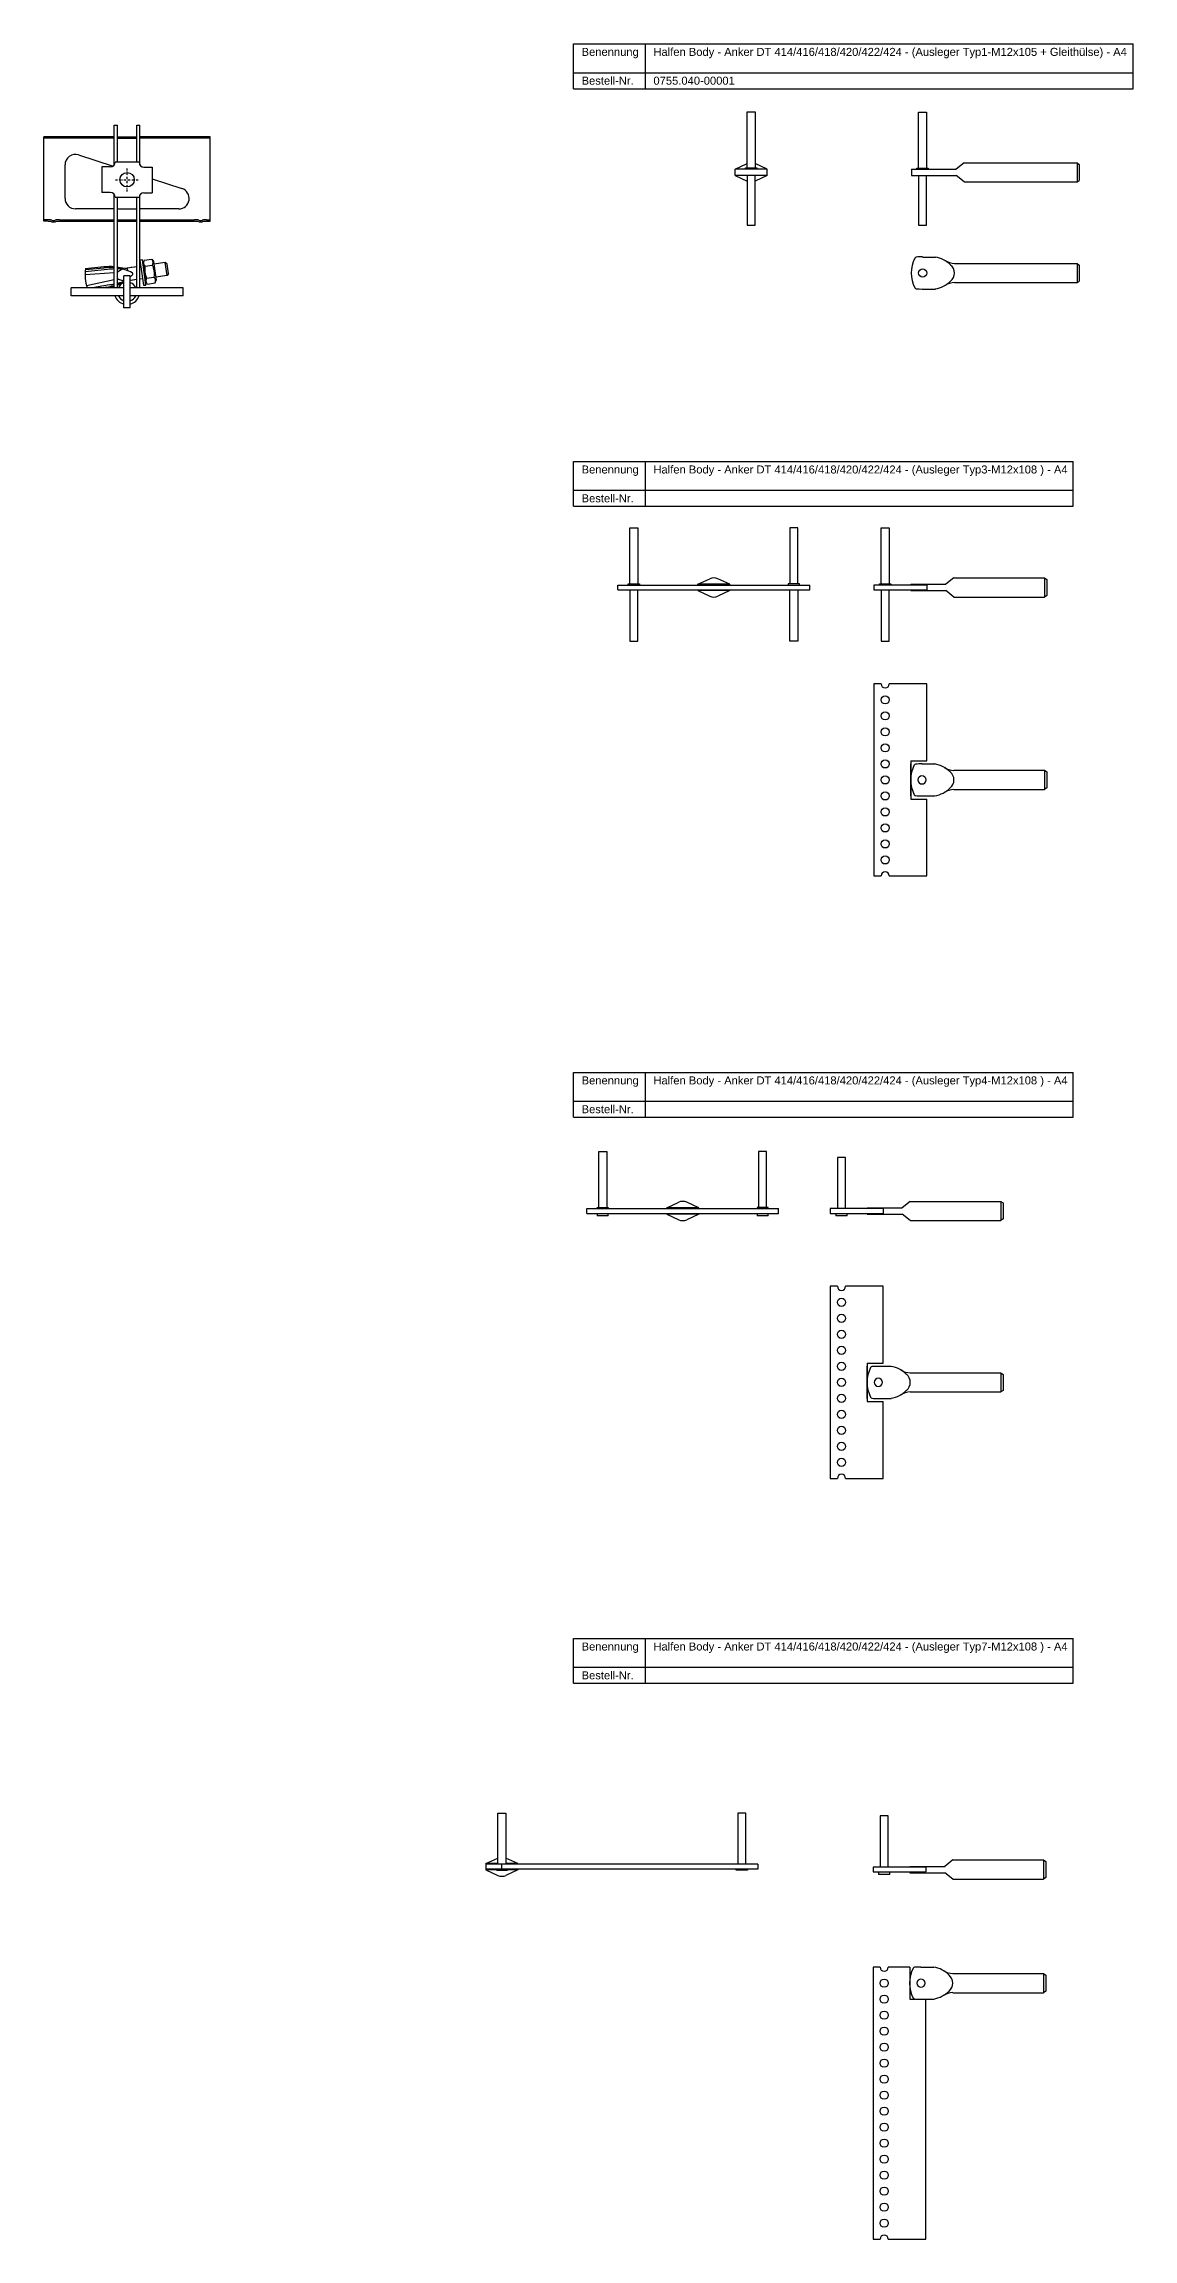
# Model space of a CAD drawing. Header units: millimetres. Extents: x 1273 to 2652, y -1202 to 170.
# Drawn here: x 1971 to 2652, y -1202 to 170 of the extents above; entities that cross this region are included whole.
import ezdxf

# ---------------------------------------------------------------- set-up
doc = ezdxf.new("R2010")
doc.units = ezdxf.units.MM
doc.header["$LTSCALE"] = 10
doc.linetypes.add('STRICHPUNKT2', pattern=[0.5, 0.25, -0.125, 0, -0.125])
doc.layers.add('HALFEN', color=2, linetype='Continuous')
doc.styles.add('ARIAL50', font='ARIAL.TTF', dxfattribs={"height": 5})

msp = doc.modelspace()

# ---------------------------------------------------------------- linework, layer by layer
at = {"layer": 'HALFEN'}
for p, q in [((2301.9, 170.3), (2651.7, 170.3)), ((2301.9, 142.3), (2301.9, 170.3)), ((2346.8, 142.3), (2346.8, 170.3)), ((2651.7, 142.3), (2651.7, 170.3)), ((2301.9, 152.3), (2651.7, 152.3)), ((2301.9, 142.3), (2651.7, 142.3)), ((2410.4, 92.8), (2410.4, 127.8)), ((2410.4, 127.8), (2415.4, 127.8)), ((2415.4, 127.8), (2415.4, 92.8)), ((2517.6, 92.7), (2517.6, 127.7)), ((2517.6, 127.7), (2522.6, 127.7)), ((2522.6, 127.7), (2522.6, 92.7)), ((1970.7, 59.4), (1970.7, 112.3)), ((2014.7, 112.3), (1970.7, 112.3)), ((2014.7, 111.3), (1970.7, 111.3)), ((2014.7, 94.7), (2014.7, 119.4)), ((2014.7, 119.4), (2016.7, 119.4)), ((2016.7, 96.4), (2016.7, 119.4)), ((2016.7, 112.3), (2028.7, 112.3)), ((2016.7, 111.3), (2028.7, 111.3)), ((2028.7, 96.4), (2028.7, 119.4)), ((2028.7, 119.4), (2030.7, 119.4)), ((2030.7, 94.7), (2030.7, 119.4)), ((2074.7, 112.3), (2030.7, 112.3)), ((2074.7, 111.3), (2030.7, 111.3)), ((2074.7, 59.4), (2074.7, 112.3)), ((1992.4, 100.9), (2013.9, 93.9)), ((2030.2, 96.4), (2015.2, 96.4)), ((2546.1, 96), (2541.1, 92)), ((2546.1, 96), (2616.7, 96)), ((2616.7, 96), (2616.7, 84)), ((2616.7, 96), (2618.1, 95)), ((1983.9, 73.7), (1983.9, 94.7)), ((2007, 93.4), (2007, 77.4)), ((2012.2, 93.4), (2007, 93.4)), ((2033.2, 93.3), (2038.4, 93.3)), ((2038.4, 93.3), (2038.4, 77.3)), ((2038.4, 85.9), (2057, 79.9)), ((2402.9, 92.1), (2410.4, 95.5)), ((2402.9, 88.1), (2402.9, 92.1)), ((2422.9, 92.1), (2402.9, 92.1)), ((2422.9, 88.1), (2402.9, 88.1)), ((2402.9, 88.1), (2410.4, 84.6)), ((2409.4, 92.1), (2409.4, 92.8)), ((2409.4, 92.8), (2416.4, 92.8)), ((2410.4, 88.1), (2410.4, 57.1)), ((2422.9, 92.1), (2415.4, 95.5)), ((2422.9, 88.1), (2415.4, 84.6)), ((2415.4, 57.1), (2415.4, 88.1)), ((2416.4, 92.8), (2416.4, 92.1)), ((2422.9, 88.1), (2422.9, 92.1)), ((2513.1, 92), (2541.1, 92)), ((2513.1, 92), (2513.1, 88)), ((2513.1, 88), (2541.1, 88)), ((2516.6, 92), (2516.6, 92.7)), ((2516.6, 92.7), (2523.6, 92.7)), ((2517.6, 88), (2517.6, 57)), ((2522.6, 57), (2522.6, 88)), ((2523.6, 92.7), (2523.6, 92)), ((2546.1, 84), (2541.1, 88)), ((2546.1, 84), (2616.7, 84)), ((2616.7, 84), (2618.1, 85)), ((2618.1, 95), (2618.1, 85)), ((2012.2, 77.4), (2007, 77.4)), ((2014.7, 17.9), (2014.7, 76)), ((2015.2, 74.4), (2030.2, 74.4)), ((2016.7, 17.9), (2016.7, 74.4)), ((2028.7, 17.9), (2028.7, 74.4)), ((2030.7, 17.9), (2030.7, 76)), ((2033.2, 77.3), (2038.4, 77.3)), ((1972.9, 60.4), (1970.7, 60.4)), ((1972.9, 59.4), (1970.7, 59.4)), ((1980.4, 60.4), (2014.7, 60.4)), ((1980.4, 59.4), (2014.7, 59.4)), ((2014.7, 67.2), (1990.4, 67.2)), ((2016.7, 67.2), (2028.7, 67.2)), ((2016.7, 60.4), (2028.7, 60.4)), ((2016.7, 59.4), (2028.7, 59.4)), ((2055, 67.2), (2030.7, 67.2)), ((2030.7, 60.4), (2064.9, 60.4)), ((2030.7, 59.4), (2064.9, 59.4)), ((2072.4, 60.4), (2074.7, 60.4)), ((2072.4, 59.4), (2074.7, 59.4)), ((2410.4, 57.1), (2415.4, 57.1)), ((2517.6, 57), (2522.6, 57)), ((2010.5, 29.3), (1996.5, 27.9)), ((2008.1, 30.9), (1996.6, 29.8)), ((2008.1, 30.2), (1996.7, 29.1)), ((2019.7, 29.6), (2016.7, 27.6)), ((2019.7, 29.6), (2016.7, 27.6)), ((2019.7, 29.6), (2016.7, 27.6)), ((2019.7, 29.6), (2016.7, 27.6)), ((2018.7, 29.7), (2019.7, 29.6)), ((2018.7, 29.7), (2019.7, 29.6)), ((2018.7, 29.7), (2019.7, 29.6)), ((2018.7, 29.7), (2019.7, 29.6)), ((2028.7, 31), (2022.8, 30.2)), ((2023.1, 28.6), (2022.8, 30.2)), ((2023.1, 28.5), (2023, 29.2)), ((2028.7, 31), (2025.2, 30.5)), ((2028.7, 31), (2025.2, 30.5)), ((2032.3, 35.4), (2030.7, 35.2)), ((2030.7, 35.2), (2032.9, 19.4)), ((2031.2, 31.4), (2030.7, 31.3)), ((2034.5, 19.6), (2032.3, 35.4)), ((2032.5, 33.4), (2034.2, 21.9)), ((2033.3, 35.1), (2032.6, 33.2)), ((2033.3, 35.1), (2038.1, 35.7)), ((2033.8, 31.4), (2038.6, 32)), ((2038.1, 35.7), (2039.3, 34.2)), ((2039.3, 34.2), (2040.9, 22.7)), ((2046.6, 33.6), (2039.5, 32.6)), ((2047.7, 25.6), (2046.6, 33.6)), ((2047.7, 32.7), (2046.6, 33.6)), ((2048.6, 26.8), (2047.7, 32.7)), ((2520.1, 37.1), (2528.1, 37.1)), ((2540.1, 33.1), (2616.7, 33.1)), ((2616.7, 33.1), (2616.7, 21.1)), ((2616.7, 33.1), (2618.1, 32.1)), ((2618.1, 32.1), (2618.1, 22.1)), ((2020.7, 17.9), (1987.7, 17.9)), ((1987.7, 12.9), (1987.7, 17.9)), ((2014.7, 27.2), (1996.4, 26)), ((2014.7, 22.8), (1997.4, 19.1)), ((2011.8, 19.8), (2001.1, 17.9)), ((2009.8, 18.2), (2007.8, 17.9)), ((2016.7, 23.8), (2016.7, 23.3)), ((2016.7, 23.8), (2016.7, 23.3)), ((2016.7, 23.8), (2016.7, 23.3)), ((2016.7, 23.8), (2016.7, 23.3)), ((2016.7, 23.3), (2016.7, 23.3)), ((2020.2, 22.2), (2016.7, 23.3)), ((2016.7, 23.3), (2016.7, 23.3)), ((2020.2, 22.2), (2016.7, 23.3)), ((2016.7, 23.3), (2016.7, 23.3)), ((2020.2, 22.2), (2016.7, 23.3)), ((2016.7, 23.3), (2016.7, 23.3)), ((2020.7, 22.1), (2016.7, 23.3)), ((2019.8, 21.7), (2020.7, 22)), ((2019.8, 21.7), (2020.2, 21.8)), ((2019.8, 21.7), (2020.2, 21.8)), ((2019.8, 21.7), (2020.2, 21.8)), ((2020.7, 5.4), (2020.7, 25.4)), ((2024.7, 25.4), (2020.7, 25.4)), ((2024.7, 25.4), (2020.7, 25.4)), ((2024.7, 5.4), (2024.7, 25.4)), ((2028.7, 23), (2024.7, 22.4)), ((2057.7, 17.9), (2024.7, 17.9)), ((2028.7, 23), (2025.2, 22.5)), ((2028.7, 23), (2025.2, 22.5)), ((2032.3, 23.5), (2030.7, 23.2)), ((2032.9, 19.4), (2034.5, 19.6)), ((2035.4, 20.2), (2034.2, 21.8)), ((2034.9, 23.9), (2039.7, 24.6)), ((2035.4, 20.2), (2040.2, 20.9)), ((2040.2, 20.9), (2040.9, 22.7)), ((2047.7, 25.6), (2040.6, 24.6)), ((2048.6, 26.8), (2047.7, 25.6)), ((2057.7, 12.9), (2057.7, 17.9)), ((2520.1, 17.1), (2528.1, 17.1)), ((2540.1, 21.1), (2616.7, 21.1)), ((2616.7, 21.1), (2618.1, 22.1)), ((2020.7, 12.9), (1987.7, 12.9)), ((2024.7, 5.4), (2020.7, 5.4)), ((2057.7, 12.9), (2024.7, 12.9)), ((2301.9, -90.7), (2614.2, -90.7)), ((2301.9, -118.7), (2301.9, -90.7)), ((2346.8, -118.7), (2346.8, -90.7)), ((2614.2, -118.7), (2614.2, -90.7)), ((2301.9, -108.7), (2614.2, -108.7)), ((2301.9, -118.7), (2614.2, -118.7)), ((2337.1, -167.2), (2337.1, -132.2)), ((2337.1, -132.2), (2342.1, -132.2)), ((2342.1, -132.2), (2342.1, -167.2)), ((2442.1, -132.2), (2437.1, -132.2)), ((2437.1, -132.2), (2437.1, -167.2)), ((2442.1, -167.2), (2442.1, -132.2)), ((2494.2, -167.2), (2494.2, -132.2)), ((2494.2, -132.2), (2499.2, -132.2)), ((2499.2, -132.2), (2499.2, -167.2)), ((2379.6, -167.4), (2387.1, -164)), ((2399.6, -167.4), (2392.1, -164)), ((2539.7, -163.4), (2534.7, -167.4)), ((2539.7, -163.4), (2596.3, -163.4)), ((2596.3, -163.4), (2596.3, -175.4)), ((2596.3, -163.4), (2597.7, -164.4)), ((2597.7, -164.4), (2597.7, -174.4)), ((2329.6, -170.9), (2329.6, -167.9)), ((2329.6, -167.9), (2449.6, -167.9)), ((2329.6, -170.9), (2449.6, -170.9)), ((2336.1, -167.9), (2336.1, -167.2)), ((2336.1, -167.2), (2343.1, -167.2)), ((2337.1, -170.9), (2337.1, -202.9)), ((2342.1, -202.9), (2342.1, -170.9)), ((2343.1, -167.2), (2343.1, -167.9)), ((2379.6, -167.9), (2379.6, -167.4)), ((2399.6, -167.4), (2379.6, -167.4)), ((2379.6, -171.4), (2379.6, -170.9)), ((2399.6, -171.4), (2379.6, -171.4)), ((2379.6, -171.4), (2387.1, -174.9)), ((2399.6, -171.4), (2392.1, -174.9)), ((2399.6, -167.9), (2399.6, -167.4)), ((2399.6, -171.4), (2399.6, -170.9)), ((2443.1, -167.2), (2436.1, -167.2)), ((2436.1, -167.2), (2436.1, -167.9)), ((2437.1, -202.9), (2437.1, -170.9)), ((2442.1, -170.9), (2442.1, -202.9)), ((2443.1, -167.9), (2443.1, -167.2)), ((2449.6, -170.9), (2449.6, -167.9)), ((2522.7, -167.9), (2489.7, -167.9)), ((2489.7, -167.9), (2489.7, -170.9)), ((2489.7, -170.9), (2522.7, -170.9)), ((2493.2, -167.9), (2493.2, -167.2)), ((2493.2, -167.2), (2500.2, -167.2)), ((2494.2, -170.9), (2494.2, -202.9)), ((2499.2, -202.9), (2499.2, -170.9)), ((2500.2, -167.2), (2500.2, -167.9)), ((2512.7, -167.4), (2534.7, -167.4)), ((2512.7, -167.4), (2512.7, -167.9)), ((2512.7, -170.9), (2512.7, -171.4)), ((2512.7, -171.4), (2534.7, -171.4)), ((2522.7, -167.9), (2522.7, -170.9)), ((2539.7, -175.4), (2534.7, -171.4)), ((2539.7, -175.4), (2596.3, -175.4)), ((2597.7, -174.4), (2596.3, -175.4)), ((2337.1, -202.9), (2342.1, -202.9)), ((2442.1, -202.9), (2437.1, -202.9)), ((2494.2, -202.9), (2499.2, -202.9)), ((2494.2, -229.7), (2489.7, -229.7)), ((2489.7, -229.7), (2489.7, -349.7)), ((2522.7, -229.7), (2499.3, -229.7)), ((2522.7, -277.7), (2522.7, -229.7)), ((2512.7, -277.7), (2512.7, -301.7)), ((2512.7, -277.7), (2522.7, -277.7)), ((2512.7, -299.7), (2512.7, -279.7)), ((2519.7, -279.7), (2527.7, -279.7)), ((2539.7, -283.7), (2596.3, -283.7)), ((2596.3, -283.7), (2596.3, -295.7)), ((2596.3, -283.7), (2597.7, -284.7)), ((2597.7, -284.7), (2597.7, -294.7)), ((2512.7, -301.7), (2522.7, -301.7)), ((2519.7, -299.7), (2527.7, -299.7)), ((2522.7, -349.7), (2522.7, -301.7)), ((2539.7, -295.7), (2596.3, -295.7)), ((2597.7, -294.7), (2596.3, -295.7)), ((2489.7, -349.7), (2494.2, -349.7)), ((2499.3, -349.7), (2522.7, -349.7)), ((2301.9, -472.5), (2614.2, -472.5)), ((2301.9, -500.5), (2301.9, -472.5)), ((2346.8, -500.5), (2346.8, -472.5)), ((2614.2, -500.5), (2614.2, -472.5)), ((2301.9, -490.5), (2614.2, -490.5)), ((2301.9, -500.5), (2614.2, -500.5)), ((2317.6, -556.9), (2317.6, -521.9)), ((2317.6, -521.9), (2322.6, -521.9)), ((2322.6, -521.9), (2322.6, -556.9)), ((2422.6, -521.9), (2417.6, -521.9)), ((2417.6, -521.9), (2417.6, -556.9)), ((2422.6, -556.9), (2422.6, -521.9)), ((2466.9, -525.6), (2466.9, -557.6)), ((2471.9, -525.6), (2466.9, -525.6)), ((2471.9, -557.6), (2471.9, -525.6)), ((2310.1, -560.6), (2310.1, -557.6)), ((2310.1, -557.6), (2430.1, -557.6)), ((2310.1, -560.6), (2430.1, -560.6)), ((2316.6, -557.6), (2316.6, -556.9)), ((2316.6, -556.9), (2323.6, -556.9)), ((2316.6, -560.6), (2316.6, -562.1)), ((2323.6, -562.1), (2316.6, -562.1)), ((2323.6, -556.9), (2323.6, -557.6)), ((2323.6, -562.1), (2323.6, -560.6)), ((2360.1, -557.1), (2367.6, -553.7)), ((2360.1, -557.6), (2360.1, -557.1)), ((2380.1, -557.1), (2360.1, -557.1)), ((2360.1, -561.1), (2360.1, -560.6)), ((2380.1, -561.1), (2360.1, -561.1)), ((2360.1, -561.1), (2367.6, -564.6)), ((2380.1, -557.1), (2372.6, -553.7)), ((2380.1, -561.1), (2372.6, -564.6)), ((2380.1, -557.6), (2380.1, -557.1)), ((2380.1, -561.1), (2380.1, -560.6)), ((2423.6, -556.9), (2416.6, -556.9)), ((2416.6, -556.9), (2416.6, -557.6)), ((2416.6, -560.6), (2416.6, -562.1)), ((2423.6, -562.1), (2416.6, -562.1)), ((2423.6, -557.6), (2423.6, -556.9)), ((2423.6, -562.1), (2423.6, -560.6)), ((2430.1, -560.6), (2430.1, -557.6)), ((2495.4, -557.6), (2462.4, -557.6)), ((2462.4, -557.6), (2462.4, -560.6)), ((2462.4, -560.6), (2495.4, -560.6)), ((2465.9, -560.6), (2465.9, -562.1)), ((2472.9, -562.1), (2465.9, -562.1)), ((2472.9, -562.1), (2472.9, -560.6)), ((2485.4, -557.1), (2507.4, -557.1)), ((2485.4, -557.1), (2485.4, -557.6)), ((2485.4, -560.6), (2485.4, -561.1)), ((2485.4, -561.1), (2507.4, -561.1)), ((2495.4, -557.6), (2495.4, -560.6)), ((2512.4, -553.1), (2507.4, -557.1)), ((2512.4, -565.1), (2507.4, -561.1)), ((2512.4, -553.1), (2569, -553.1)), ((2569, -553.1), (2569, -565.1)), ((2569, -553.1), (2570.4, -554.1)), ((2570.4, -554.1), (2570.4, -564.1)), ((2512.4, -565.1), (2569, -565.1)), ((2570.4, -564.1), (2569, -565.1)), ((2466.9, -606.2), (2462.4, -606.2)), ((2462.4, -606.2), (2462.4, -726.2)), ((2495.4, -606.2), (2472, -606.2)), ((2495.4, -654.2), (2495.4, -606.2)), ((2485.4, -654.2), (2485.4, -678.2)), ((2485.4, -654.2), (2495.4, -654.2)), ((2485.4, -676.2), (2485.4, -656.2)), ((2492.4, -656.2), (2500.4, -656.2)), ((2512.4, -660.2), (2569, -660.2)), ((2512.4, -672.2), (2569, -672.2)), ((2569, -660.2), (2569, -672.2)), ((2569, -660.2), (2570.4, -661.2)), ((2570.4, -671.2), (2569, -672.2)), ((2570.4, -661.2), (2570.4, -671.2)), ((2485.4, -678.2), (2495.4, -678.2)), ((2492.4, -676.2), (2500.4, -676.2)), ((2495.4, -726.2), (2495.4, -678.2)), ((2462.4, -726.2), (2466.9, -726.2)), ((2472, -726.2), (2495.4, -726.2)), ((2301.9, -826.3), (2614.2, -826.3)), ((2301.9, -854.3), (2301.9, -826.3)), ((2346.8, -854.3), (2346.8, -826.3)), ((2614.2, -854.3), (2614.2, -826.3)), ((2301.9, -844.3), (2614.2, -844.3)), ((2301.9, -854.3), (2614.2, -854.3)), ((2254.6, -967.4), (2254.6, -935.4)), ((2254.6, -935.4), (2259.6, -935.4)), ((2259.6, -935.4), (2259.6, -967.4)), ((2409.6, -935.4), (2404.6, -935.4)), ((2404.6, -935.4), (2404.6, -967.4)), ((2409.6, -967.4), (2409.6, -935.4)), ((2493.6, -937.2), (2493.6, -969.2)), ((2498.6, -937.2), (2493.6, -937.2)), ((2498.6, -969.2), (2498.6, -937.2)), ((2247.1, -966.9), (2254.6, -963.5)), ((2254.6, -966.9), (2247.1, -966.9)), ((2247.1, -966.9), (2247.1, -967.4)), ((2417.1, -967.4), (2247.1, -967.4)), ((2247.1, -967.4), (2247.1, -970.4)), ((2417.1, -970.4), (2247.1, -970.4)), ((2247.1, -970.4), (2247.1, -970.9)), ((2253.6, -970.9), (2247.1, -970.9)), ((2247.1, -970.9), (2254.6, -974.4)), ((2253.6, -970.4), (2253.6, -971.1)), ((2253.6, -971.1), (2260.6, -971.1)), ((2257.1, -970.4), (2257.1, -967.4)), ((2267.1, -966.9), (2259.6, -963.5)), ((2267.1, -966.9), (2259.6, -966.9)), ((2267.1, -970.9), (2259.6, -974.4)), ((2260.6, -971.1), (2260.6, -970.4)), ((2267.1, -970.9), (2260.6, -970.9)), ((2267.1, -966.9), (2267.1, -967.4)), ((2267.1, -970.4), (2267.1, -970.9)), ((2403.6, -971.1), (2403.6, -970.4)), ((2410.6, -971.1), (2403.6, -971.1)), ((2410.6, -970.4), (2410.6, -971.1)), ((2417.1, -967.4), (2417.1, -970.4)), ((2522.1, -969.2), (2489.1, -969.2)), ((2489.1, -969.2), (2489.1, -972.2)), ((2489.1, -972.2), (2522.1, -972.2)), ((2492.6, -972.2), (2492.6, -973.7)), ((2499.6, -973.7), (2492.6, -973.7)), ((2499.6, -973.7), (2499.6, -972.2)), ((2512.1, -968.7), (2534.1, -968.7)), ((2512.1, -968.7), (2512.1, -969.2)), ((2512.1, -972.2), (2512.1, -972.7)), ((2512.1, -972.7), (2534.1, -972.7)), ((2522.1, -969.2), (2522.1, -972.2)), ((2539.1, -964.7), (2534.1, -968.7)), ((2539.1, -976.7), (2534.1, -972.7)), ((2539.1, -964.7), (2595.7, -964.7)), ((2595.7, -964.7), (2595.7, -976.7)), ((2595.7, -964.7), (2597.1, -965.7)), ((2597.1, -965.7), (2597.1, -975.7)), ((2539.1, -976.7), (2595.7, -976.7)), ((2597.1, -975.7), (2595.7, -976.7)), ((2493.5, -1031.7), (2489.1, -1031.7)), ((2489.1, -1031.7), (2489.1, -1201.7)), ((2512.1, -1031.7), (2498.6, -1031.7)), ((2512.1, -1031.7), (2512.1, -1051.7)), ((2519.1, -1031.7), (2527.1, -1031.7)), ((2539.1, -1035.7), (2595.7, -1035.7)), ((2595.7, -1035.7), (2595.7, -1047.7)), ((2595.7, -1035.7), (2597.1, -1036.7)), ((2597.1, -1036.7), (2597.1, -1046.7)), ((2512.1, -1051.7), (2522.1, -1051.7)), ((2519.1, -1051.7), (2527.1, -1051.7)), ((2522.1, -1201.7), (2522.1, -1051.7)), ((2539.1, -1047.7), (2595.7, -1047.7)), ((2597.1, -1046.7), (2595.7, -1047.7)), ((2489.1, -1201.7), (2493.5, -1201.7)), ((2498.6, -1201.7), (2522.1, -1201.7))]:
    msp.add_line(p, q, dxfattribs=at)
at = {"layer": 'HALFEN', "color": 1, "linetype": 'STRICHPUNKT2', "ltscale": 0.5}
for p, q in [((2015.4, 85.4), (2029.9, 85.4)), ((2022.7, 78.1), (2022.7, 92.6))]:
    msp.add_line(p, q, dxfattribs=at)
at = {"layer": 'HALFEN'}
for centre, radius in [((2022.7, 85.4), 4.5), ((2520.1, 27.1), 2.55), ((2496.7, -239.7), 2.55), ((2496.7, -249.7), 2.55), ((2496.7, -259.7), 2.55), ((2496.7, -269.7), 2.55), ((2496.7, -279.7), 2.55), ((2496.7, -289.7), 2.55), ((2496.7, -299.7), 2.55), ((2496.7, -309.7), 2.55), ((2496.7, -319.7), 2.55), ((2496.7, -329.7), 2.55), ((2496.7, -339.7), 2.55), ((2469.4, -616.2), 2.55), ((2469.4, -626.2), 2.55), ((2469.4, -636.2), 2.55), ((2469.4, -646.2), 2.55), ((2469.4, -656.2), 2.55), ((2469.4, -666.2), 2.55), ((2469.4, -676.2), 2.55), ((2469.4, -686.2), 2.55), ((2469.4, -696.2), 2.55), ((2469.4, -706.2), 2.55), ((2469.4, -716.2), 2.55), ((2496.1, -1041.7), 2.55), ((2496.1, -1051.7), 2.55), ((2496.1, -1061.7), 2.55), ((2496.1, -1071.7), 2.55), ((2496.1, -1081.7), 2.55), ((2496.1, -1091.7), 2.55), ((2496.1, -1101.7), 2.55), ((2496.1, -1111.7), 2.55), ((2496.1, -1121.7), 2.55), ((2496.1, -1131.7), 2.55), ((2496.1, -1141.7), 2.55), ((2496.1, -1151.7), 2.55), ((2496.1, -1161.7), 2.55), ((2496.1, -1171.7), 2.55), ((2496.1, -1181.7), 2.55), ((2496.1, -1191.7), 2.55)]:
    msp.add_circle(centre, radius, dxfattribs=at)
for centre, radius, start, end in [((1990.4, 94.7), 6.5, 72, 180), ((2012.2, 96.4), 3, 269.9556, 359.9556), ((2033.2, 96.3), 3, 179.9556, 269.9556), ((2412.9, 90.1), 6, 114.6243, 114.73), ((2412.9, 90.1), 6, 245.27, 245.3757), ((2412.9, 90.1), 6, 65.27, 65.3757), ((2412.9, 90.1), 6, 294.6243, 294.73), ((2520.1, 90), 6, 114.6243, 114.73), ((2520.1, 90), 6, 245.27, 245.3757), ((2520.1, 90), 6, 65.27, 65.3757), ((2520.1, 90), 6, 294.6243, 294.73), ((1990.4, 73.7), 6.5, 180, 270), ((2012.2, 74.4), 3, 359.9556, 89.9556), ((2033.2, 74.3), 3, 89.9556, 179.9556), ((2055, 73.7), 6.5, 270, 72), ((1972.9, 44.4), 16, 80.3664, 90), ((1972.9, 44.4), 15, 80.3664, 90), ((1976.7, 66.4), 7.41, 260.3664, 279.6336), ((1976.7, 66.4), 6.41, 260.3664, 279.6336), ((1980.4, 44.4), 16, 90, 99.6336), ((1980.4, 44.4), 15, 90, 99.6336), ((2064.9, 44.4), 16, 80.3664, 90), ((2064.9, 44.4), 15, 80.3664, 90), ((2068.7, 66.4), 7.41, 260.3664, 279.6336), ((2068.7, 66.4), 6.41, 260.3664, 279.6336), ((2072.4, 44.4), 16, 90, 99.6336), ((2072.4, 44.4), 15, 90, 99.6336), ((2023.2, 26.2), 26.8, 172.244, 198.211), ((2012.1, -11.2), 42.3, 86.4717, 95.4416), ((2012.2, -0.2), 30.7, 85.4346, 97.6558), ((2016.5, -14), 43.7, 92.4413, 97.9226), ((2012.1, -11.2), 42.3, 83.0774, 83.7516), ((2012.1, -11.2), 42.3, 83.0774, 83.7516), ((2012.1, -11.2), 42.3, 83.0774, 83.7516), ((2012.1, -11.2), 42.3, 83.0774, 83.7516), ((2012.2, -0.2), 30.7, 74.9869, 81.6714), ((2012.2, -0.2), 30.7, 74.9869, 81.6714), ((2012.2, -0.2), 30.7, 63.4458, 81.6714), ((2016.5, -14), 43.7, 87.1517, 89.8178), ((2016.5, -14), 43.7, 87.1517, 89.8178), ((2016.5, -14), 43.7, 87.1517, 89.8178), ((2016.5, -14), 43.7, 87.1517, 89.8178), ((2021.9, 50.7), 20.5, 256.6731, 272.6165), ((2012.2, -0.2), 30.7, 63.4458, 65.0283), ((2012.2, -0.2), 30.7, 63.4458, 65.0283), ((2036.3, 33.6), 3.32, 162.4385, 222.4385), ((2046.1, 29.3), 12.4, 170.383, 205.617), ((2035.6, 33.5), 3.32, 333.5615, 33.5615), ((2027.4, 26.7), 12.4, 350.383, 25.617), ((2533.6, 27.1), 20.6, 153.1067, 206.8933), ((2516.2, 36), 1, 95.7195, 153.1067), ((2519.4, 3.8), 33.4, 88.8707, 95.7195), ((2524.6, 18.7), 18.7, 45.6889, 79.3414), ((2540.8, 46.7), 13.6, 240.0954, 267.0505), ((2533.6, 27.1), 6.43, 308.925, 51.075), ((2005.4, 48.6), 30.7, 278.3442, 287.6377), ((2002.2, 59.2), 42.3, 282.335, 287.1881), ((2005.7, 63), 43.7, 278.0774, 281.8386), ((2005.4, 48.6), 30.7, 291.6077, 299.9175), ((2005.7, 63), 43.7, 284.5326, 288.8483), ((2005.7, 63), 43.7, 284.5326, 288.8483), ((2005.7, 63), 43.7, 284.5326, 288.8483), ((2005.7, 63), 43.7, 284.5326, 288.8483), ((2002.2, 59.2), 42.3, 290.0479, 292.9226), ((2002.2, 59.2), 42.3, 290.0479, 292.9226), ((2002.2, 59.2), 42.3, 290.0479, 292.9226), ((2002.2, 59.2), 42.3, 290.0479, 292.9226), ((2022.7, 15.4), 6, 109.4712, 155.3757), ((2028.7, 2.3), 20.5, 113.0265, 119.3269), ((2005.4, 48.6), 30.7, 308.9954, 312.5542), ((2022.7, 15.4), 6, 24.6243, 70.5288), ((2005.4, 48.6), 30.7, 310.2085, 312.5542), ((2005.4, 48.6), 30.7, 310.2085, 312.5542), ((2025.8, 26.7), 0.594, 357.9353, 73.2654), ((2025.8, 26.7), 0.594, 357.9353, 73.2654), ((2025.8, 26.7), 0.594, 357.9353, 73.2654), ((2025.8, 26.5), 0.594, 302.7346, 18.0647), ((2025.8, 26.5), 0.594, 302.7346, 18.0647), ((2025.8, 26.5), 0.594, 302.7346, 18.0647), ((2037.8, 22.4), 3.32, 153.5615, 213.5615), ((2037.2, 22.4), 3.32, 342.4385, 42.4385), ((2516.2, 18.3), 1, 206.8933, 264.2805), ((2519.4, 50.5), 33.4, 264.2805, 271.1293), ((2524.6, 35.5), 18.7, 280.6586, 314.3111), ((2540.8, 7.6), 13.6, 92.9495, 119.9046), ((2022.7, 15.4), 8, 198.21, 255.5225), ((2022.7, 15.4), 6, 204.6243, 250.5288), ((2022.7, 15.4), 8, 284.4775, 341.79), ((2022.7, 15.4), 6, 289.4712, 335.3757), ((2339.6, -169.4), 6, 114.6243, 114.73), ((2339.6, -169.4), 6, 65.27, 65.3757), ((2389.6, -169.4), 6, 65.27, 114.73), ((2439.6, -169.4), 6, 114.6243, 114.73), ((2439.6, -169.4), 6, 65.27, 65.3757), ((2339.6, -169.4), 6, 245.27, 245.3757), ((2339.6, -169.4), 6, 294.6243, 294.73), ((2389.6, -169.4), 6, 245.27, 294.73), ((2439.6, -169.4), 6, 245.27, 245.3757), ((2439.6, -169.4), 6, 294.6243, 294.73), ((2496.7, -229.7), 2.55, 180, 0), ((2533.3, -289.7), 20.6, 153.1067, 206.8933), ((2515.8, -280.9), 1, 95.7195, 153.1067), ((2519.1, -313.1), 33.4, 88.8707, 95.7195), ((2519.7, -289.7), 2.55, 90, 270), ((2519.7, -289.7), 2.55, 270, 90), ((2524.3, -298.1), 18.7, 45.6889, 79.3414), ((2540.4, -270.2), 13.6, 240.0954, 267.0505), ((2533.3, -289.7), 6.43, 308.925, 51.075), ((2515.8, -298.6), 1, 206.8933, 264.2805), ((2519.1, -266.3), 33.4, 264.2805, 271.1293), ((2524.3, -281.3), 18.7, 280.6586, 314.3111), ((2540.4, -309.3), 13.6, 92.9495, 119.9046), ((2496.7, -349.7), 2.55, 0, 180), ((2320.1, -559.1), 6, 114.6243, 114.73), ((2320.1, -559.1), 6, 65.27, 65.3757), ((2370.1, -559.1), 6, 65.27, 114.73), ((2420.1, -559.1), 6, 114.6243, 114.73), ((2420.1, -559.1), 6, 65.27, 65.3757), ((2370.1, -559.1), 6, 245.27, 294.73), ((2469.4, -606.2), 2.55, 180, 0), ((2506, -666.2), 20.6, 153.1067, 206.8933), ((2488.5, -657.4), 1, 95.7195, 153.1067), ((2491.8, -689.6), 33.4, 88.8707, 95.7195), ((2497, -674.6), 18.7, 45.6889, 79.3414), ((2513.1, -646.7), 13.6, 240.0954, 267.0505), ((2492.4, -666.2), 2.55, 90, 270), ((2492.4, -666.2), 2.55, 270, 90), ((2497, -657.8), 18.7, 280.6586, 314.3111), ((2513.1, -685.8), 13.6, 92.9495, 119.9046), ((2506, -666.2), 6.43, 308.925, 51.075), ((2488.5, -675.1), 1, 206.8933, 264.2805), ((2491.8, -642.9), 33.4, 264.2805, 271.1293), ((2469.4, -726.2), 2.55, 0, 180), ((2257.1, -968.9), 6, 114.6243, 114.73), ((2257.1, -968.9), 6, 65.27, 65.3757), ((2257.1, -968.9), 6, 245.27, 294.73), ((2496.1, -1031.7), 2.55, 180, 0), ((2532.6, -1041.7), 20.6, 153.1067, 206.8933), ((2515.2, -1032.8), 1, 95.7195, 153.1067), ((2518.4, -1065), 33.4, 88.8707, 95.7195), ((2519.1, -1041.7), 2.55, 90, 270), ((2519.1, -1041.7), 2.55, 270, 90), ((2523.6, -1050), 18.7, 45.6889, 79.3414), ((2539.8, -1022.1), 13.6, 240.0954, 267.0505), ((2532.6, -1041.7), 6.43, 308.925, 51.075), ((2515.2, -1050.5), 1, 206.8933, 264.2805), ((2518.4, -1018.3), 33.4, 264.2805, 271.1293), ((2523.6, -1033.3), 18.7, 280.6586, 314.3111), ((2539.8, -1061.2), 13.6, 92.9495, 119.9046), ((2496.1, -1201.7), 2.55, 0, 180)]:
    msp.add_arc(centre, radius, start, end, dxfattribs=at)

# ---------------------------------------------------------------- texts
at = {"layer": 'HALFEN', "style": 'ARIAL50'}
for s, p in [('Benennung', (2306.9, 162.8)), ('Halfen Body - Anker DT 414/416/418/420/422/424 - (Ausleger Typ1-M12x105 + Gleithülse) - A4', (2351.8, 162.8)), ('Bestell-Nr.', (2306.9, 144.8)), ('0755.040-00001', (2351.8, 144.8)), ('Benennung', (2306.9, -98.2)), ('Halfen Body - Anker DT 414/416/418/420/422/424 - (Ausleger Typ3-M12x108 ) - A4', (2351.8, -98.2)), ('Bestell-Nr.', (2306.9, -116.2)), ('Benennung', (2306.9, -480)), ('Halfen Body - Anker DT 414/416/418/420/422/424 - (Ausleger Typ4-M12x108 ) - A4', (2351.8, -480)), ('Bestell-Nr.', (2306.9, -498)), ('Benennung', (2306.9, -833.8)), ('Halfen Body - Anker DT 414/416/418/420/422/424 - (Ausleger Typ7-M12x108 ) - A4', (2351.8, -833.8)), ('Bestell-Nr.', (2306.9, -851.8))]:
    msp.add_text(s, height=5, dxfattribs=at).set_placement(p)

doc.saveas('drawing.dxf')
